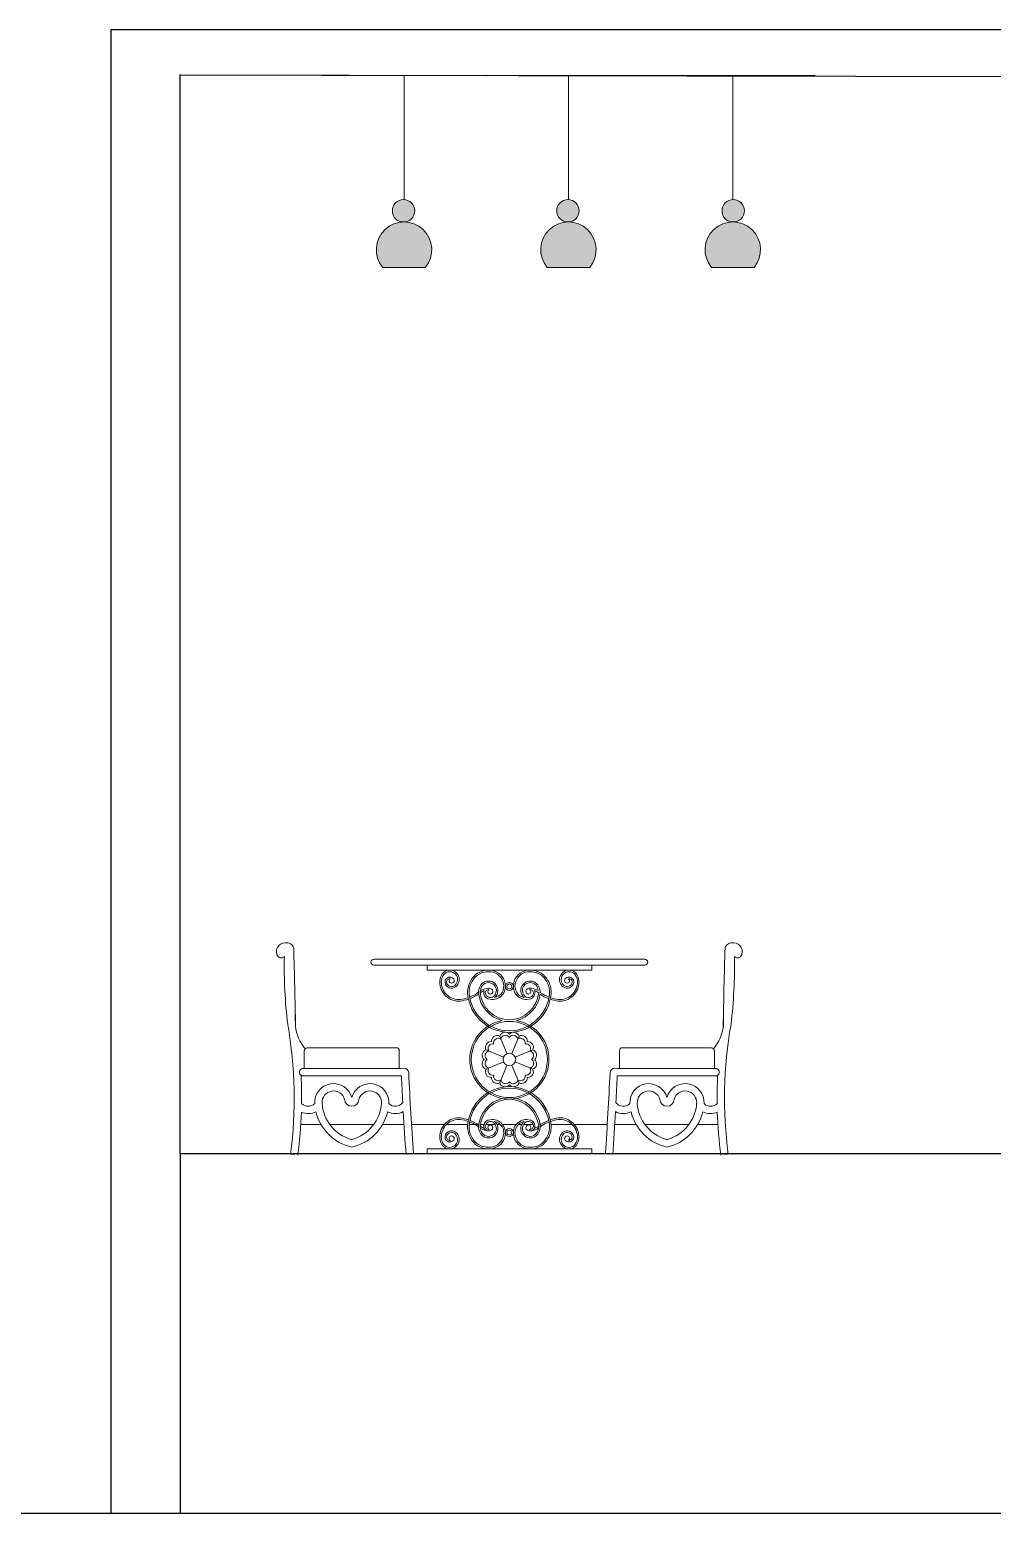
# Model space of a CAD drawing. Header units: millimetres. Extents: x -315744025 to 315695903, y -17416609 to 215511297.
# Drawn here: x 1234210 to 1237422, y 477697 to 482647 of the extents above; entities that cross this region are included whole.
import ezdxf

# ---------------------------------------------------------------- set-up
doc = ezdxf.new("R2010")
doc.units = ezdxf.units.MM
doc.layers.add('finiture', color=7, linetype='Continuous', lineweight=20)

msp = doc.modelspace()

# ---------------------------------------------------------------- hatches: boundary and pattern name
at = {"layer": 'finiture', "linetype": 'ByBlock'}
h = msp.add_hatch(color=41, dxfattribs=at)
h.dxf.hatch_style = 1
h.set_gradient(color1=(241, 214, 126), color2=(242, 217, 136), rotation=90, one_color=1, tint=0.74, name='INVCURVED')
h.paths.add_polyline_path([(1235419.7, 482042.8, -1), (1235494.7, 482042.8, -0.402801), (1235458.6, 482005.3, -0.635581), (1235529.7, 481853.7), (1235387.5, 481853.7, -0.627689), (1235456.6, 482005.3, -0.409373)])
at = {"layer": 'finiture'}
h = msp.add_hatch(color=8, dxfattribs=at)
h.dxf.hatch_style = 1
h.set_gradient(color1=(126, 114, 99), color2=(86, 77, 67), rotation=135, one_color=1, tint=0.3, name='HEMISPHERICAL')
h.paths.add_polyline_path([(1235458.6, 482005.3, 0.402801), (1235494.7, 482042.8, 1), (1235419.7, 482042.8, 0.409373), (1235456.6, 482005.3, -0.005642)])
at = {"layer": 'finiture', "linetype": 'ByBlock'}
h = msp.add_hatch(color=201, dxfattribs=at)
h.dxf.hatch_style = 1
h.set_gradient(color1=(214, 126, 241), color2=(217, 136, 242), rotation=90, one_color=1, tint=0.74, name='INVCURVED')
h.paths.add_polyline_path([(1235968.2, 482042.8, -1), (1236043.2, 482042.8, -0.402801), (1236007.2, 482005.3, -0.635581), (1236078.3, 481853.7), (1235936.1, 481853.7, -0.627689), (1236005.1, 482005.3, -0.409373)])
at = {"layer": 'finiture'}
h = msp.add_hatch(color=8, dxfattribs=at)
h.dxf.hatch_style = 1
h.set_gradient(color1=(126, 114, 99), color2=(86, 77, 67), rotation=135, one_color=1, tint=0.3, name='HEMISPHERICAL')
h.paths.add_polyline_path([(1236007.2, 482005.3, 0.402801), (1236043.2, 482042.8, 1), (1235968.2, 482042.8, 0.409373), (1236005.1, 482005.3, -0.005642)])
h = msp.add_hatch(color=8, dxfattribs=at)
h.dxf.hatch_style = 1
h.set_gradient(color1=(126, 114, 99), color2=(86, 77, 67), rotation=135, one_color=1, tint=0.3, name='HEMISPHERICAL')
h.paths.add_polyline_path([(1236555.7, 482005.3, -0.005642), (1236557.8, 482005.3, 0.409373), (1236594.7, 482042.8, 1), (1236519.7, 482042.8, 0.402801)])
at = {"layer": 'finiture', "linetype": 'ByBlock'}
h = msp.add_hatch(color=242, dxfattribs=at)
h.dxf.hatch_style = 1
h.set_gradient(color1=(219, 36, 66), color2=(236, 141, 157), rotation=90, one_color=1, tint=0.74, name='INVCURVED')
h.paths.add_polyline_path([(1236626.8, 481853.7, 0.635581), (1236555.7, 482005.3, -0.01392), (1236553.6, 482005.3, 0.627689), (1236484.6, 481853.7)])

# ---------------------------------------------------------------- linework, layer by layer
for p, q in [((1234481.6, 482496.9), (1234481.6, 482646.9)), ((1234481.6, 482646.9), (1321631.6, 482646.9)), ((1234481.6, 477696.9), (1234481.6, 482496.9)), ((1234711.6, 478896.9), (1234711.6, 482496.9)), ((1234711.6, 482496.4), (1254331.6, 482454.8)), ((1234711.6, 478896.9), (1254331.6, 478896.9)), ((1234711.6, 478896.9), (1254331.6, 478896.9)), ((1234711.6, 478896.9), (1234711.6, 477696.9)), ((1220464.4, 477696.9), (1339637.5, 477696.9))]:
    msp.add_line(p, q)
at = {"layer": 'finiture'}
for p, q in [((1235184.4, 482493.6), (1236830, 482493.6)), ((1235732.9, 482493.6), (1235184.4, 482493.6)), ((1235458.6, 482493.6), (1235458.6, 482080.3)), ((1236007.2, 482493.6), (1236007.2, 482080.3)), ((1236555.7, 482493.6), (1236555.7, 482080.3)), ((1235387.5, 481853.7), (1235529.7, 481853.7)), ((1235936.1, 481853.7), (1236078.3, 481853.7)), ((1236626.8, 481853.7), (1236484.6, 481853.7)), ((1235535.5, 479509.2), (1235535.5, 479526)), ((1235535.5, 479526), (1236084.8, 479526)), ((1235535.5, 479509.2), (1236084.8, 479509.2)), ((1236084.8, 479509.2), (1236084.8, 479526)), ((1235777.8, 479289), (1235802.1, 479230.5)), ((1235842.5, 479289), (1235818.2, 479230.5)), ((1235125.9, 479180.8), (1235125.8, 479239.9)), ((1235135.7, 479249.7), (1235433, 479250.3)), ((1235313.9, 479250), (1235348.7, 479250.2)), ((1235442.9, 479181.4), (1235442.9, 479240.5)), ((1235732.2, 479243.3), (1235790.6, 479219)), ((1235888.1, 479243.3), (1235829.6, 479219)), ((1236177.4, 479181.4), (1236177.4, 479240.5)), ((1236484.6, 479249.7), (1236187.3, 479250.3)), ((1236306.4, 479250), (1236271.6, 479250.2)), ((1236494.4, 479180.8), (1236494.4, 479239.9)), ((1235314, 479181.1), (1235121.2, 479180.8)), ((1235314, 479181.1), (1235447.7, 479181.4)), ((1235447.7, 479181.4), (1235458, 479181.8)), ((1235732.2, 479178.7), (1235790.6, 479202.9)), ((1235802.1, 479191.5), (1235777.8, 479133)), ((1235842.5, 479133), (1235818.2, 479191.5)), ((1235888.1, 479178.7), (1235829.6, 479202.9)), ((1236172.6, 479181.4), (1236162.3, 479181.8)), ((1236306.3, 479181.1), (1236172.6, 479181.4)), ((1236306.3, 479181.1), (1236499.1, 479180.8)), ((1235314, 479156.5), (1235115.1, 479156.2)), ((1235314, 479156.5), (1235450.2, 479156.8)), ((1236306.3, 479156.5), (1236170.1, 479156.8)), ((1236306.3, 479156.5), (1236505.2, 479156.2)), ((1235114.3, 478994.4), (1235181.5, 478994.4)), ((1235210.8, 478994.4), (1235357.9, 478994.4)), ((1235387.2, 478994.4), (1235458.9, 478994.4)), ((1235483.5, 478994.4), (1235593.8, 478994.4)), ((1235601, 478994.4), (1235670.9, 478994.4)), ((1235676.2, 478994.4), (1235707.8, 478994.4)), ((1235713.1, 478994.4), (1235725.6, 478994.4)), ((1235731.2, 478994.4), (1235762.8, 478994.4)), ((1235768.8, 478994.4), (1235780, 478994.4)), ((1235787.1, 478994.4), (1235833.2, 478994.4)), ((1235833.2, 478994.4), (1235787.1, 478994.4)), ((1235851.5, 478994.4), (1235840.3, 478994.4)), ((1235889.1, 478994.4), (1235857.5, 478994.4)), ((1236019.3, 478994.4), (1235949.4, 478994.4)), ((1236136.8, 478994.4), (1236026.5, 478994.4)), ((1236233.1, 478994.4), (1236161.4, 478994.4)), ((1236409.5, 478994.4), (1236262.4, 478994.4)), ((1236506, 478994.4), (1236438.8, 478994.4)), ((1235535.5, 478912.7), (1235535.5, 478895.9)), ((1235535.5, 478912.7), (1236084.8, 478912.7)), ((1236084.8, 478912.7), (1236084.8, 478895.9)), ((1235079.7, 478895.3), (1235094.5, 478895.3)), ((1235490, 478896), (1235475.2, 478896)), ((1236130.3, 478896), (1236145.1, 478896)), ((1236540.6, 478895.3), (1236525.8, 478895.3))]:
    msp.add_line(p, q, dxfattribs=at)
at = {"layer": 'finiture', "linetype": 'Continuous'}
for p, q in [((1235358.3, 479545.7), (1236262, 479545.7)), ((1235535.5, 479526), (1235358.3, 479526)), ((1236084.8, 479526), (1236262, 479526))]:
    msp.add_line(p, q, dxfattribs=at)
at = {"layer": 'finiture'}
for centre, radius in [((1235457.2, 482042.8), 37.5), ((1236005.7, 482042.8), 37.5), ((1236557.2, 482042.8), 37.5), ((1235810.1, 479454.9), 13.3), ((1235810.1, 479454.9), 8.07), ((1235810.1, 479211), 126.9), ((1235810.1, 479211), 21.1), ((1235810.1, 478967), 13.3), ((1235810.1, 478967), 8.07)]:
    msp.add_circle(centre, radius, dxfattribs=at)
for centre, radius, start, end in [((1235458.6, 481912.8), 92.5, 320.243, 219.757), ((1236007.2, 481912.8), 92.5, 320.243, 219.757), ((1236555.7, 481912.8), 92.5, 320.243, 219.757), ((1235061.7, 479571.4), 28.6, 90, 215.6526), ((1235067.3, 479576.3), 24.3, 16.9293, 103.3523), ((1216308.8, 479024.8), 18790.1, 0.90211, 1.705), ((1255311.5, 479024.8), 18790.1, 178.295, 179.09789), ((1236553, 479576.3), 24.3, 76.6477, 163.0707), ((1236558.6, 479571.4), 28.6, 324.3474, 90), ((1235049.1, 479563.6), 13.8, 219.7869, 317.8232), ((1236685.1, 479520.4), 1626, 178.805, 186.7973), ((1235611.4, 479478), 31.4, 101.1513, 157.4043), ((1235611.7, 479469.4), 39.8, 83.1603, 100.57), ((1235611.4, 479478), 31.4, 310.066, 81.9368), ((1235740.6, 479441.4), 68, 101.1513, 157.4043), ((1235740.9, 479432.8), 76.5, 83.1603, 100.57), ((1235743.1, 479455.8), 53.4, 9.4446, 82.5044), ((1235877.2, 479455.8), 53.4, 97.4956, 170.5554), ((1235879.4, 479432.8), 76.5, 79.43, 96.8397), ((1235879.7, 479441.4), 68, 22.5957, 78.8487), ((1236008.9, 479478), 31.4, 98.0632, 229.934), ((1236008.6, 479469.4), 39.8, 79.43, 96.8397), ((1236008.9, 479478), 31.4, 22.5957, 78.8487), ((1234935.2, 479520.4), 1626, 353.2027, 1.195), ((1236571.2, 479563.6), 13.8, 222.1768, 320.2131), ((1235621.8, 479470.5), 43.9, 153.5386, 180), ((1235642.1, 479469.9), 64.3, 179.4721, 274.7367), ((1235621.8, 479470.5), 38.7, 153.5386, 180.2302), ((1235642.1, 479469.9), 59.1, 179.4721, 274.7367), ((1235611.4, 479478), 26.1, 103.4223, 157.4043), ((1235611.4, 479470), 16, 79.5327, 188.2806), ((1235617.4, 479470.9), 22.1, 188.2806, 310.066), ((1235611.4, 479470), 10.8, 79.5327, 188.2806), ((1235617.4, 479470.9), 16.8, 188.2806, 310.066), ((1235611.7, 479469.4), 34.6, 83.1603, 100.57), ((1235617, 479473.6), 7.89, 117.9053, 266.3196), ((1235614.2, 479474.1), 11.6, 7.4355, 89.6017), ((1235611.4, 479478), 26.1, 310.066, 80.308), ((1235617.1, 479474.4), 8.74, 266.3196, 7.4355), ((1235749.7, 479434.3), 79.2, 153.426, 183.2603), ((1235749.8, 479434.3), 74.1, 153.4239, 183.076), ((1235740.6, 479441.4), 62.7, 101.706, 157.4231), ((1235740.6, 479441.4), 31.4, 101.1513, 157.4043), ((1235740.6, 479441.4), 26.1, 103.4223, 157.4043), ((1235740.9, 479432.8), 71.2, 83.1603, 100.57), ((1235740.9, 479432.8), 39.8, 83.1603, 100.57), ((1235740.9, 479432.8), 34.6, 83.1603, 100.57), ((1235740.6, 479441.4), 31.4, 310.066, 81.9368), ((1235740.6, 479441.4), 26.1, 310.066, 80.308), ((1235753.5, 479454.9), 43.4, 260.3752, 13.2734), ((1235743.1, 479455.8), 48.1, 9.4446, 82.5044), ((1235753.5, 479454.9), 38.1, 281.4592, 13.2734), ((1235866.8, 479454.9), 43.4, 166.7266, 279.6248), ((1235866.8, 479454.9), 38.1, 166.7266, 258.5408), ((1235877.2, 479455.8), 48.1, 97.4956, 170.5554), ((1235879.7, 479441.4), 31.4, 98.0632, 229.934), ((1235879.7, 479441.4), 26.1, 99.692, 229.934), ((1235879.4, 479432.8), 71.2, 79.43, 96.8397), ((1235879.4, 479432.8), 39.8, 79.43, 96.8397), ((1235879.4, 479432.8), 34.6, 79.43, 96.8397), ((1235879.7, 479441.4), 31.4, 22.5957, 78.8487), ((1235879.7, 479441.4), 26.1, 358.9733, 76.5777), ((1235879.7, 479441.4), 62.7, 22.5769, 78.294), ((1235870.5, 479434.3), 74.1, 356.924, 26.5761), ((1235870.5, 479434.3), 79.2, 356.7397, 26.574), ((1235978.2, 479469.9), 64.3, 265.2633, 0.5279), ((1235978.2, 479469.9), 59.1, 265.2633, 0.5279), ((1236008.9, 479478), 26.1, 99.692, 229.934), ((1236002.9, 479470.9), 22.1, 229.934, 351.7194), ((1236002.9, 479470.9), 16.8, 229.934, 351.7194), ((1236006.1, 479474.1), 11.6, 90.3983, 172.5645), ((1236003.2, 479474.4), 8.74, 172.5645, 273.6804), ((1236003.3, 479473.6), 7.89, 273.6804, 62.0947), ((1236008.6, 479469.4), 34.6, 79.43, 96.8397), ((1236008.9, 479470), 16, 351.7194, 100.4673), ((1236008.9, 479470), 10.8, 351.7194, 100.4673), ((1236008.9, 479478), 26.1, 22.5957, 76.5777), ((1235998.5, 479470.5), 38.7, 359.7698, 26.4614), ((1235998.5, 479470.5), 43.9, 0, 26.4614), ((1235626.2, 479550.2), 140.8, 278.5144, 289.1866), ((1235624, 479558.5), 154.5, 278.742, 288.7016), ((1235812.6, 479443.7), 142.6, 185.5938, 269.0149), ((1235812.6, 479443.7), 137.4, 185.5938, 268.6744), ((1235626.2, 479550.2), 140.8, 291.3473, 303.03), ((1235624, 479558.5), 154.5, 290.6568, 301.6405), ((1235702.2, 479433.3), 1.31, 303.03, 313.2387), ((1235746.7, 479385.9), 63.7, 128.4485, 133.2387), ((1235704.3, 479428.1), 1.31, 301.6405, 315.1883), ((1235704.3, 479428.1), 1.31, 301.6405, 315.1883), ((1235746.7, 479385.9), 58.5, 132.0512, 135.1883), ((1235751, 479433.8), 43.9, 153.5386, 180), ((1235812.6, 479443.7), 106, 185.5938, 255.7575), ((1235751, 479433.8), 38.7, 153.5386, 180.2302), ((1235812.6, 479443.7), 100.8, 185.5938, 268.6056), ((1235746.7, 479385.9), 58.5, 110.2759, 125.9923), ((1235746.7, 479385.9), 63.7, 95.4968, 122.21), ((1235740.6, 479433.4), 16, 152.3224, 188.2806), ((1235746.6, 479434.2), 22.1, 188.2806, 268.4863), ((1235740.6, 479433.4), 10.8, 79.5327, 188.2806), ((1235746.6, 479434.2), 16.8, 188.2806, 310.066), ((1235746.7, 479385.9), 58.5, 95.4968, 98.9032), ((1235746.3, 479437), 7.89, 117.9053, 266.3196), ((1235740.6, 479433.4), 16, 79.5327, 90), ((1235743.5, 479437.4), 11.6, 7.4355, 89.6017), ((1235746.3, 479437.8), 8.74, 266.3196, 7.4355), ((1235746, 479410.9), 1.31, 80.3752, 88.4863), ((1235807.7, 479443.7), 100.8, 271.3944, 354.053), ((1235807.7, 479443.7), 142.6, 270.9851, 354.4062), ((1235807.7, 479443.7), 137.4, 271.3256, 354.4062), ((1235807.7, 479443.7), 106, 284.2425, 351.8348), ((1235873.7, 479434.2), 16.8, 229.934, 351.7194), ((1235874, 479437.8), 8.74, 172.5645, 273.6804), ((1235876.8, 479437.4), 11.6, 90.3983, 172.5645), ((1235874.3, 479410.9), 1.31, 91.5137, 99.6248), ((1235873.7, 479434.2), 22.1, 271.5137, 351.7194), ((1235874, 479437), 7.89, 273.6804, 62.0947), ((1235879.7, 479433.4), 16, 75.3347, 100.4673), ((1235879.7, 479433.4), 10.8, 351.7194, 100.4673), ((1235873.6, 479385.9), 63.7, 59.6119, 80.8315), ((1235879.7, 479433.4), 16, 351.7194, 27.6776), ((1235873.6, 479385.9), 58.5, 54.0077, 69.7241), ((1235869.3, 479433.8), 43.9, 1.5633, 26.4614), ((1235996.3, 479558.5), 154.5, 237.1933, 249.3432), ((1235994.1, 479550.2), 140.8, 234.9159, 248.6527), ((1235996.3, 479558.5), 154.5, 251.2984, 261.258), ((1235994.1, 479550.2), 140.8, 250.8134, 261.4856), ((1203554.3, 478918.6), 31544.5, 0.73412, 0.81012), ((1268066, 478918.6), 31544.5, 179.18988, 179.26588), ((1233708.4, 479082.4), 1384.1, 352.2306, 10.2177), ((1235242.4, 479340.1), 147.2, 186.7849, 219.3659), ((1235810.1, 479211), 132.1, 100.3018, 79.6982), ((1236377.9, 479340.1), 147.2, 320.6341, 353.2151), ((1237911.9, 479082.4), 1384.1, 169.7823, 187.7694), ((1235749.1, 479251.7), 19, 85.9944, 206.5056), ((1235755, 479247.5), 16, 79.5308, 209.8546), ((1235769.4, 479272), 19, 63.4944, 184.0056), ((1235773.2, 479265.8), 16, 57.0308, 187.3546), ((1235795.8, 479282.9), 19, 40.9944, 161.5056), ((1235797, 479275.8), 16, 34.5308, 164.8546), ((1235824.5, 479282.9), 19, 18.4944, 139.0056), ((1235822.8, 479275.9), 16, 12.0308, 142.3546), ((1235846.7, 479266.1), 16, 349.5308, 119.8546), ((1235850.9, 479272), 19, 355.9944, 116.5056), ((1235865, 479247.9), 16, 327.0308, 97.3546), ((1235871.2, 479251.7), 19, 333.4944, 94.0056), ((1235135.7, 479239.9), 9.84, 90.0861, 180.0861), ((1235433, 479240.4), 9.84, 0.0861, 90.0861), ((1238006.2, 479327), 2567.4, 181.7754, 181.7774), ((1235738.2, 479225.3), 19, 108.4944, 229.0056), ((1235738.2, 479225.3), 19, 108.4944, 229.0056), ((1235738.2, 479196.6), 19, 130.9944, 251.5056), ((1235738.2, 479196.6), 19, 130.9944, 251.5056), ((1235745.2, 479223.6), 16, 102.0308, 232.3546), ((1235745.3, 479197.8), 16, 124.5308, 254.8546), ((1235875.1, 479198.3), 16, 282.0308, 52.3546), ((1235875, 479224.1), 16, 304.5308, 74.8546), ((1235882.1, 479225.3), 19, 310.9944, 71.5056), ((1235882.1, 479196.6), 19, 288.4944, 49.0056), ((1236187.3, 479240.4), 9.84, 89.9139, 179.9139), ((1233614.1, 479327), 2567.4, 358.2226, 358.2246), ((1236484.6, 479239.9), 9.84, 359.9139, 89.9139), ((1235122, 479168.5), 12.3, 86.6469, 273.5253), ((1235458.7, 479166.1), 15.7, 2.5572, 92.4706), ((1245870.3, 479631.1), 10406.3, 182.5572, 184.0508), ((1235749.1, 479170.2), 19, 153.4944, 274.0056), ((1235755.3, 479174), 16, 147.0308, 277.3546), ((1235865.3, 479174.4), 16, 259.5308, 29.8546), ((1235871.2, 479170.2), 19, 265.9944, 26.5056), ((1225750, 479631.1), 10406.3, 355.9492, 357.4428), ((1236161.6, 479166.1), 15.7, 87.5294, 177.4428), ((1236498.3, 479168.5), 12.3, 266.4747, 93.3531), ((1233708.4, 479082.4), 1408.7, 359.2595, 3.0033), ((1235223.5, 479067.6), 63, 15.1339, 183.4392), ((1235345.1, 479067.6), 63, 356.5608, 164.8661), ((1245870.3, 479631.1), 10430.9, 182.60622, 183.09731), ((1235812.6, 478978.2), 142.6, 91.3256, 174.4062), ((1235812.6, 478978.2), 137.4, 91.3256, 174.4062), ((1235769.4, 479149.9), 19, 175.9944, 296.5056), ((1235773.6, 479155.8), 16, 169.5308, 299.8546), ((1235795.8, 479139), 19, 198.4944, 319.0056), ((1235797.5, 479146), 16, 192.0308, 322.3546), ((1235823.3, 479146.1), 16, 214.5308, 344.8546), ((1235824.5, 479139), 19, 220.9944, 341.5056), ((1235807.7, 478978.2), 137.4, 5.5938, 88.6744), ((1235807.7, 478978.2), 142.6, 5.5938, 88.6744), ((1235847.1, 479156.1), 16, 237.0308, 7.3546), ((1235850.9, 479149.9), 19, 243.4944, 4.0056), ((1225750, 479631.1), 10430.9, 356.90269, 357.39378), ((1236275.2, 479067.6), 63, 15.1339, 183.4392), ((1236396.8, 479067.6), 63, 356.5608, 164.8661), ((1237911.9, 479082.4), 1408.7, 176.9967, 180.7405), ((1235139, 479086.4), 31.3, 225.1543, 313.9523), ((1235223.5, 479067.6), 38.4, 15.1339, 183.4392), ((1235318.5, 479073.3), 133.6, 183.4392, 254.5764), ((1235284.3, 479078.7), 23.8, 182.4507, 357.5493), ((1235250.1, 479073.3), 133.6, 285.4236, 356.5608), ((1235345.1, 479067.6), 38.4, 356.5608, 164.8661), ((1235429.7, 479086.4), 31.3, 226.0477, 322.9142), ((1235812.6, 478978.2), 106, 104.2425, 174.4062), ((1235812.6, 478978.2), 100.8, 91.3944, 174.4062), ((1235807.7, 478978.2), 100.8, 5.5938, 88.6056), ((1235807.7, 478978.2), 106, 5.5938, 75.7575), ((1236190.6, 479086.4), 31.3, 217.0858, 313.9523), ((1236275.2, 479067.6), 38.4, 15.1339, 183.4392), ((1236370.2, 479073.3), 133.6, 183.4392, 254.5764), ((1236336, 479078.7), 23.8, 182.4507, 357.5493), ((1236301.7, 479073.3), 133.6, 285.4236, 356.5608), ((1236396.8, 479067.6), 38.4, 356.5608, 164.8661), ((1236481.3, 479086.4), 31.3, 226.0477, 314.8457), ((1233708.4, 479082.4), 1408.7, 352.2306, 358.0845), ((1235139, 479086.4), 55.9, 246.0088, 297.3914), ((1235318.5, 479073.3), 158.2, 193.3754, 257.5082), ((1235250.1, 479073.3), 158.2, 282.4918, 346.6246), ((1235429.7, 479086.4), 55.9, 242.6086, 298.4569), ((1245870.3, 479631.1), 10430.9, 183.26383, 184.0508), ((1235642.1, 478952.1), 64.3, 85.2633, 180.5279), ((1235624, 478863.4), 154.5, 71.2984, 81.258), ((1235996.3, 478863.4), 154.5, 98.742, 108.7016), ((1235978.2, 478952.1), 64.3, 359.4721, 94.7367), ((1225750, 479631.1), 10430.9, 355.9492, 356.73617), ((1236190.6, 479086.4), 55.9, 241.5431, 297.3914), ((1236370.2, 479073.3), 158.2, 193.3754, 257.5082), ((1236301.7, 479073.3), 158.2, 282.4918, 346.6246), ((1236481.3, 479086.4), 55.9, 242.6086, 293.9912), ((1237911.9, 479082.4), 1408.7, 181.9155, 187.7694), ((1235642.1, 478952.1), 59.1, 85.2633, 180.5279), ((1235617.4, 478951.1), 22.1, 49.934, 171.7194), ((1235617.4, 478951.1), 16.8, 49.934, 171.7194), ((1235611.4, 478943.9), 31.4, 278.0632, 49.934), ((1235611.4, 478943.9), 26.1, 279.692, 49.934), ((1235626.2, 478871.7), 140.8, 70.8134, 81.4856), ((1235749.7, 478987.6), 79.2, 176.7397, 206.574), ((1235749.8, 478987.7), 74.1, 176.924, 206.5761), ((1235626.2, 478871.7), 140.8, 56.97, 68.6527), ((1235624, 478863.4), 154.5, 58.3595, 69.3432), ((1235702.2, 478988.6), 1.31, 46.7613, 56.97), ((1235746.7, 479036), 63.7, 226.7613, 231.5515), ((1235704.3, 478993.9), 1.31, 44.8117, 58.3595), ((1235704.3, 478993.9), 1.31, 44.8117, 58.3595), ((1235746.7, 479036), 58.5, 224.8117, 227.9488), ((1235751, 478988.1), 43.9, 180, 206.4614), ((1235740.6, 478980.6), 31.4, 202.5957, 258.8487), ((1235751, 478988.1), 38.7, 179.7698, 206.4614), ((1235746.7, 479036), 58.5, 234.0077, 249.7241), ((1235746.7, 479036), 63.7, 237.79, 264.5032), ((1235740.6, 478980.6), 26.1, 202.5957, 256.5777), ((1235740.6, 478988.6), 16, 171.7194, 280.4673), ((1235746.6, 478987.7), 22.1, 91.5137, 171.7194), ((1235740.6, 478988.6), 10.8, 171.7194, 280.4673), ((1235746.6, 478987.7), 16.8, 49.934, 171.7194), ((1235746.3, 478985), 7.89, 93.6804, 242.0947), ((1235743.5, 478984.5), 11.6, 270.3983, 352.5645), ((1235740.6, 478980.6), 31.4, 278.0632, 49.934), ((1235740.6, 478980.6), 26.1, 279.692, 49.934), ((1235746.3, 478984.1), 8.74, 352.5645, 93.6804), ((1235746, 479011.1), 1.31, 271.5137, 279.6248), ((1235753.5, 478967), 43.4, 346.7266, 99.6248), ((1235753.5, 478967), 38.1, 346.7266, 78.5408), ((1235866.8, 478967), 43.4, 80.3752, 193.2734), ((1235866.8, 478967), 38.1, 101.4592, 193.2734), ((1235879.7, 478980.6), 31.4, 130.066, 261.9368), ((1235879.7, 478980.6), 26.1, 130.066, 260.308), ((1235873.7, 478987.7), 16.8, 8.2806, 130.066), ((1235874, 478984.1), 8.74, 86.3196, 187.4355), ((1235876.8, 478984.5), 11.6, 187.4355, 269.6017), ((1235874.3, 479011.1), 1.31, 260.3752, 268.4863), ((1235873.7, 478987.7), 22.1, 8.2806, 88.4863), ((1235874, 478985), 7.89, 297.9053, 86.3196), ((1235879.7, 478988.6), 16, 259.5327, 8.2806), ((1235879.7, 478988.6), 10.8, 259.5327, 8.2806), ((1235873.6, 479036), 63.7, 279.1685, 302.21), ((1235879.7, 478980.6), 26.1, 283.4223, 337.4043), ((1235879.7, 478980.6), 31.4, 281.1513, 337.4043), ((1235873.6, 479036), 58.5, 290.2759, 305.9923), ((1235869.3, 478988.1), 38.7, 333.5386, 0.2302), ((1235869.3, 478988.1), 43.9, 333.5386, 0), ((1235873.6, 479036), 58.5, 312.0512, 315.1883), ((1235873.6, 479036), 63.7, 308.4485, 313.2387), ((1235916, 478993.9), 1.31, 121.6405, 135.1883), ((1235916, 478993.9), 1.31, 121.6405, 135.1883), ((1235996.3, 478863.4), 154.5, 110.6568, 121.6405), ((1235918.1, 478988.6), 1.31, 123.03, 133.2387), ((1235994.1, 478871.7), 140.8, 111.3473, 123.03), ((1235870.5, 478987.7), 74.1, 333.4239, 3.076), ((1235870.5, 478987.6), 79.2, 333.426, 3.2603), ((1235994.1, 478871.7), 140.8, 98.5144, 109.1866), ((1235978.2, 478952.1), 59.1, 359.4721, 94.7367), ((1236008.9, 478943.9), 31.4, 130.066, 261.9368), ((1236008.9, 478943.9), 26.1, 130.066, 260.308), ((1236002.9, 478951.1), 22.1, 8.2806, 130.066), ((1236002.9, 478951.1), 16.8, 8.2806, 130.066), ((1235284.3, 478949.3), 4.92, 254.5764, 285.4236), ((1235621.8, 478951.5), 43.9, 180, 206.4614), ((1235611.4, 478943.9), 31.4, 202.5957, 258.8487), ((1235621.8, 478951.5), 38.7, 179.7698, 206.4614), ((1235611.4, 478943.9), 26.1, 202.5957, 256.5777), ((1235611.4, 478951.9), 16, 171.7194, 280.4673), ((1235611.4, 478951.9), 10.8, 171.7194, 280.4673), ((1235611.7, 478952.5), 39.8, 259.43, 276.8397), ((1235611.7, 478952.5), 34.6, 259.43, 276.8397), ((1235617, 478948.3), 7.89, 93.6804, 242.0947), ((1235614.2, 478947.9), 11.6, 270.3983, 352.5645), ((1235617.1, 478947.5), 8.74, 352.5645, 93.6804), ((1235740.6, 478980.6), 68, 202.5957, 258.8487), ((1235740.6, 478980.5), 62.7, 202.5769, 258.294), ((1235740.9, 478989.2), 76.5, 259.43, 276.8397), ((1235740.9, 478989.2), 71.2, 259.43, 276.8397), ((1235740.9, 478989.2), 39.8, 259.43, 276.8397), ((1235740.9, 478989.2), 34.6, 259.43, 276.8397), ((1235743.1, 478966.2), 48.1, 277.4956, 350.5554), ((1235743.1, 478966.2), 53.4, 277.4956, 350.5554), ((1235877.2, 478966.2), 53.4, 189.4446, 262.5044), ((1235877.2, 478966.2), 48.1, 189.4446, 262.5044), ((1235879.4, 478989.2), 76.5, 263.1603, 280.57), ((1235879.4, 478989.2), 71.2, 263.1603, 280.57), ((1235879.4, 478989.2), 39.8, 263.1603, 280.57), ((1235879.4, 478989.2), 34.6, 263.1603, 280.57), ((1235879.7, 478980.5), 62.7, 281.706, 337.4231), ((1235879.7, 478980.6), 68, 281.1513, 337.4043), ((1236003.2, 478947.5), 8.74, 86.3196, 187.4355), ((1236006.1, 478947.9), 11.6, 187.4355, 269.6017), ((1236003.3, 478948.3), 7.89, 297.9053, 86.3196), ((1236008.6, 478952.5), 39.8, 263.1603, 280.57), ((1236008.6, 478952.5), 34.6, 263.1603, 280.57), ((1236008.9, 478951.9), 16, 259.5327, 8.2806), ((1236008.9, 478951.9), 10.8, 259.5327, 8.2806), ((1236008.9, 478943.9), 26.1, 283.4223, 337.4043), ((1236008.9, 478943.9), 31.4, 281.1513, 337.4043), ((1235998.5, 478951.5), 38.7, 333.5386, 0.2302), ((1235998.5, 478951.5), 43.9, 333.5386, 0), ((1236336, 478949.3), 4.92, 254.5764, 285.4236)]:
    msp.add_arc(centre, radius, start, end, dxfattribs=at)
at = {"layer": 'finiture', "linetype": 'Continuous'}
for centre, start, end in [((1235358.3, 479535.8), 90, 270), ((1236262, 479535.8), 270, 90)]:
    msp.add_arc(centre, 9.84, start, end, dxfattribs=at)
at = {"layer": 'finiture'}
for p in [(1235732.9, 482493.6), (1236281.4, 482493.6)]:
    msp.add_point(p, dxfattribs=at)

doc.saveas('drawing.dxf')
